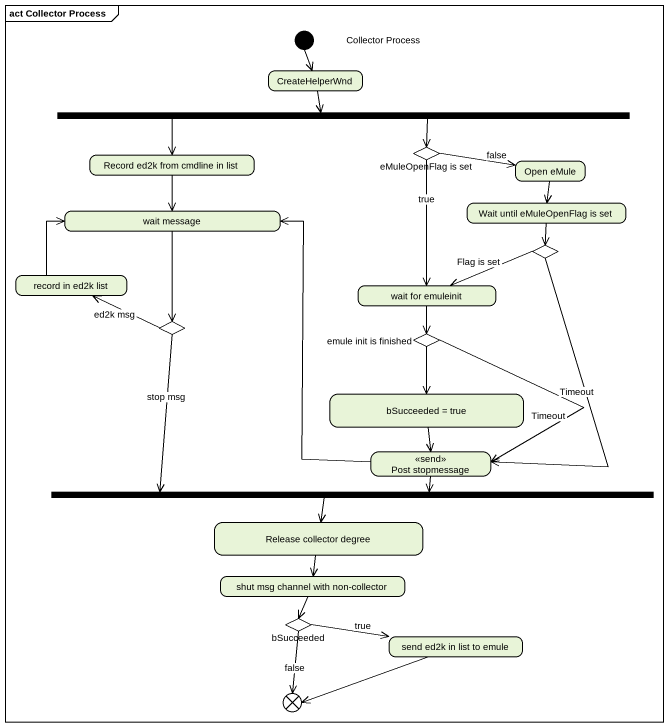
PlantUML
@startuml
mainframe act Collector Process
hide empty description
state "Collector Process" as Collector_Process <<start>>
state CreateHelperWnd
state fork1 <<fork>>
state "Record ed2k from cmdline in list" as Record_ed2k_from_cmdline_in
state "eMuleOpenFlag is set" as eMuleOpenFlag_is_set <<choice>>
state "Open eMule" as Open_eMule
state "wait message" as wait_message
state "Wait until eMuleOpenFlag is set" as Wait_until_eMuleOpenFlag_is
state choice1 <<choice>>
state "record in ed2k list" as record_in_ed2k_list
state "wait for emuleinit" as wait_for_emuleinit
state choice2 <<choice>>
state choice3 <<choice>>
state "bSucceeded = true" as bSucceeded_true
state "Post stopmessage" as Post_stopmessage <<send>>
state fork2 <<join>>
state "Release collector degree" as Release_collector_degree
state "shut msg channel with non-collector" as shut_msg_channel_with_non
state bSucceeded <<choice>>
state "send ed2k in list to emule" as send_ed2k_in_list_to_emule
state flowfinal1 <<end>>
Collector_Process --> CreateHelperWnd
CreateHelperWnd --> fork1
fork1 -left-> Record_ed2k_from_cmdline_in
fork1 -right-> eMuleOpenFlag_is_set
Record_ed2k_from_cmdline_in --> wait_message
eMuleOpenFlag_is_set -right-> Open_eMule : false
eMuleOpenFlag_is_set --> wait_for_emuleinit : true
Open_eMule --> Wait_until_eMuleOpenFlag_is
wait_message --> choice2
Wait_until_eMuleOpenFlag_is --> choice1
choice1 -left-> wait_for_emuleinit : Flag is set
choice1 --> Post_stopmessage : Timeout
record_in_ed2k_list -up-> wait_message
wait_for_emuleinit --> choice3
choice2 -left-> record_in_ed2k_list : ed2k msg
choice2 --> fork2 : stop msg
choice3 --> bSucceeded_true : emule init is finished
choice3 --> Post_stopmessage : Timeout
bSucceeded_true --> Post_stopmessage
Post_stopmessage -up-> wait_message
Post_stopmessage -left-> fork2
fork2 --> Release_collector_degree
Release_collector_degree --> shut_msg_channel_with_non
shut_msg_channel_with_non --> bSucceeded
bSucceeded -right-> send_ed2k_in_list_to_emule : true
bSucceeded --> flowfinal1 : false
send_ed2k_in_list_to_emule -left-> flowfinal1
@enduml
